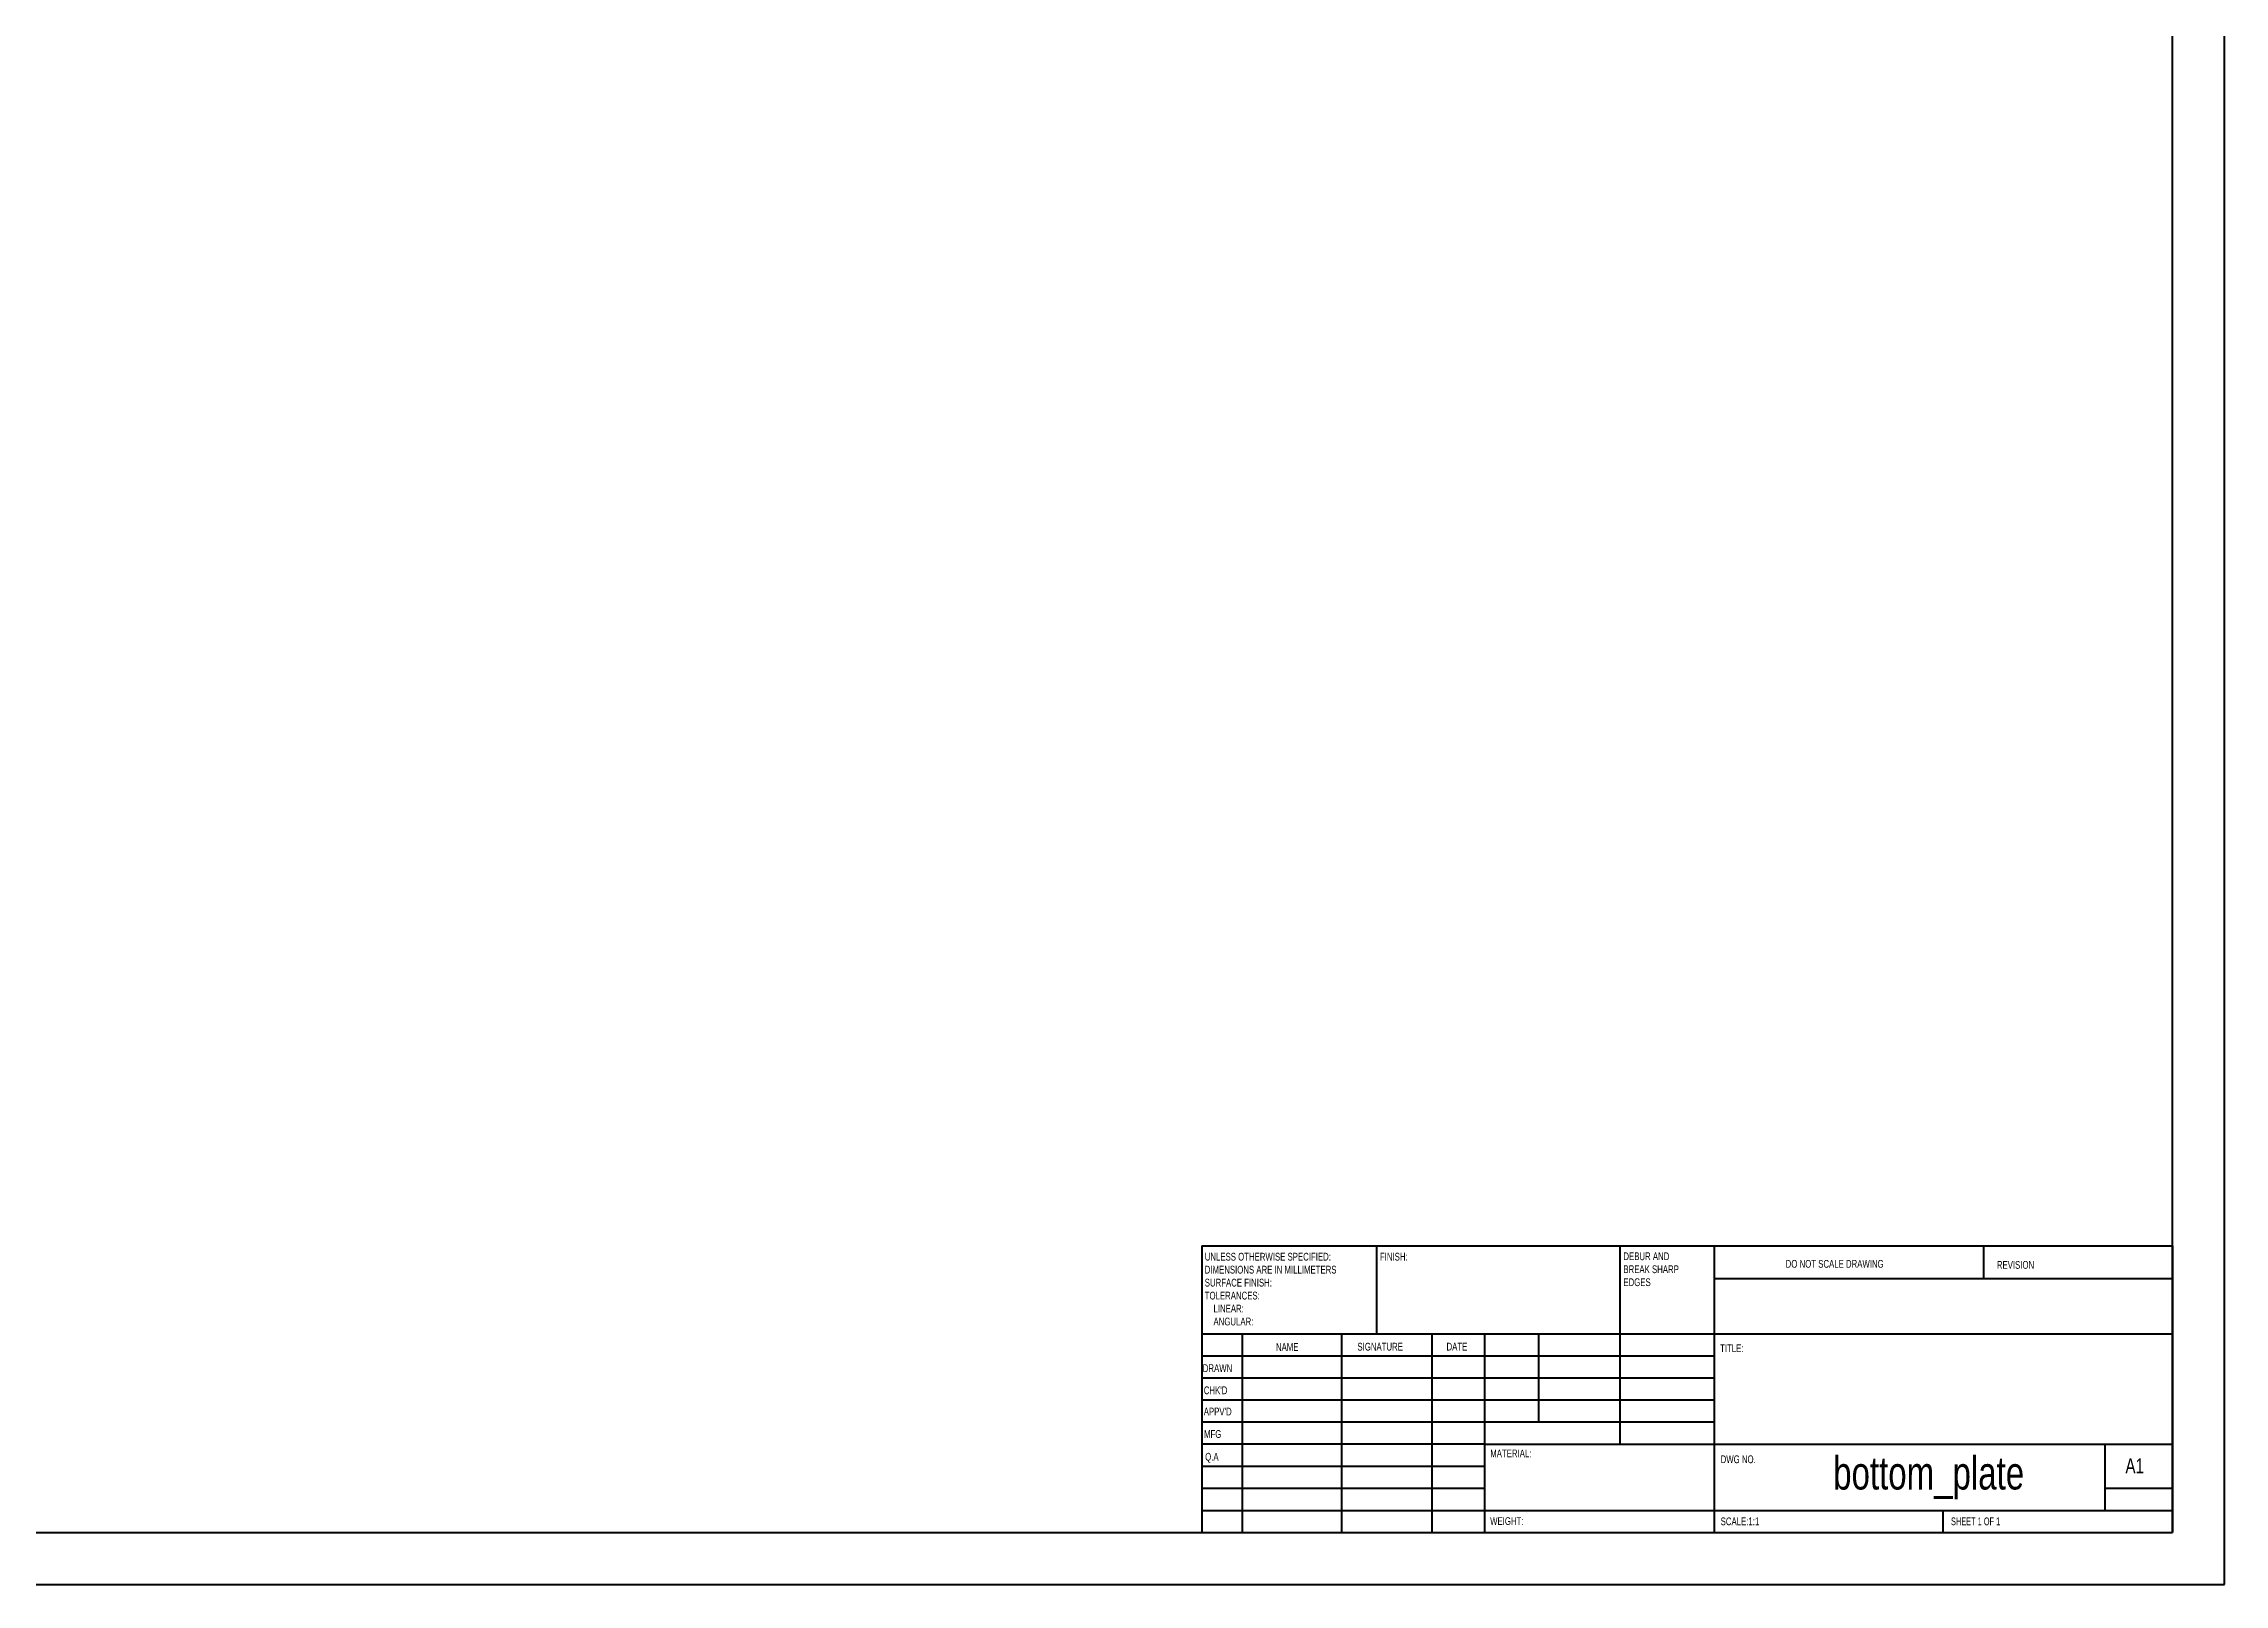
# Model space of a CAD drawing. Header units: millimetres. Extents: x 0 to 841, y 0 to 594.
# Drawn here: x 420.6 to 841.1, y 0.2 to 297.2 of the extents above; entities that cross this region are included whole.
import ezdxf

# ---------------------------------------------------------------- set-up
doc = ezdxf.new("R2010")
doc.units = ezdxf.units.MM
doc.styles.add('SLDTEXTSTYLE0', font='TXT', dxfattribs={"width": 0.75})
doc.styles.add('SLDTEXTSTYLE1', font='TXT', dxfattribs={"width": 0.6875})

# ---------------------------------------------------------------- blocks, each defined once
blk = doc.blocks.new('SW_NOTE_0')
at = {"color": 0, "linetype": 'Continuous', "lineweight": 0, "char_height": 1.5, "attachment_point": 1, "style": 'SLDTEXTSTYLE0'}
for s, insert in [('DEBUR AND', (0, 1.93)), ('BREAK SHARP', (0, -0.57)), ('EDGES', (0, -3.07))]:
    blk.add_mtext(s, dxfattribs=dict(at, insert=insert))
blk = doc.blocks.new('SW_NOTE_1')
at = {"color": 0, "linetype": 'Continuous', "lineweight": 0, "char_height": 1.5, "attachment_point": 1, "style": 'SLDTEXTSTYLE0'}
for s, insert in [('UNLESS OTHERWISE SPECIFIED:', (0, 1.93)), ('SURFACE FINISH:', (0, -3.07)), ('DIMENSIONS ARE IN MILLIMETERS', (0, -0.57)), ('TOLERANCES:', (0, -5.57)), ('LINEAR:', (1.69, -8.07)), ('ANGULAR:', (1.69, -10.57))]:
    blk.add_mtext(s, dxfattribs=dict(at, insert=insert))

msp = doc.modelspace()

# ---------------------------------------------------------------- linework, layer by layer
at = {"color": 7, "linetype": 'Continuous', "lineweight": 40}
for p, q in [((841.08, 0.21), (841.08, 594.21)), ((831.08, 10.21), (831.08, 584.21)), ((643.88, 65.46), (831.08, 65.46)), ((643.88, 65.46), (643.88, 10.21)), ((677.68, 48.46), (677.68, 65.46)), ((724.48, 65.46), (724.48, 27.21)), ((742.68, 65.46), (742.68, 10.21)), ((794.68, 59.09), (794.68, 65.46)), ((831.08, 65.46), (831.08, 10.21)), ((831.08, 59.09), (742.68, 59.09)), ((831.08, 48.46), (643.88, 48.46)), ((651.68, 48.46), (651.68, 10.21)), ((670.87, 48.46), (670.87, 10.21)), ((688.28, 48.46), (688.28, 10.21)), ((698.48, 10.21), (698.48, 48.46)), ((708.88, 31.46), (708.88, 48.46)), ((742.68, 44.21), (643.88, 44.21)), ((742.68, 39.96), (643.88, 39.96)), ((742.68, 35.71), (643.88, 35.71)), ((742.68, 31.46), (643.88, 31.46)), ((698.48, 27.21), (643.88, 27.21)), ((698.48, 27.21), (831.08, 27.21)), ((818.08, 14.46), (818.08, 27.21)), ((698.48, 22.96), (643.88, 22.96)), ((698.48, 18.71), (643.88, 18.71)), ((831.08, 18.71), (818.08, 18.71)), ((643.88, 14.46), (831.08, 14.46)), ((786.88, 10.21), (786.88, 14.46)), ((25.08, 10.21), (831.08, 10.21)), ((0.08, 0.21), (841.08, 0.21))]:
    msp.add_line(p, q, dxfattribs=at)

# ---------------------------------------------------------------- block references
at = {"color": 7, "linetype": 'Continuous', "lineweight": 0}
for name, p in [('SW_NOTE_1', (644.47, 62.2)), ('SW_NOTE_0', (725.19, 62.28))]:
    msp.add_blockref(name, p, dxfattribs=at)

# ---------------------------------------------------------------- texts
for s, insert, char_height, attachment_point, style in [('FINISH:', (678.25, 64.13), 1.5, 1, 'SLDTEXTSTYLE0'), ('DO NOT SCALE DRAWING', (756.49, 62.75), 1.5, 1, 'SLDTEXTSTYLE0'), ('REVISION', (797.21, 62.55), 1.5, 1, 'SLDTEXTSTYLE0'), ('NAME', (658.2, 46.72), 1.5, 1, 'SLDTEXTSTYLE0'), ('SIGNATURE', (673.91, 46.78), 1.5, 1, 'SLDTEXTSTYLE0'), ('DATE', (691.09, 46.79), 1.5, 1, 'SLDTEXTSTYLE0'), ('TITLE:', (743.84, 46.49), 1.5, 1, 'SLDTEXTSTYLE0'), ('DRAWN', (644.09, 42.64), 1.5, 1, 'SLDTEXTSTYLE0'), ("CHK'D", (644.29, 38.37), 1.5, 1, 'SLDTEXTSTYLE0'), ("APPV'D", (644.28, 34.28), 1.5, 1, 'SLDTEXTSTYLE0'), ('MFG', (644.33, 29.95), 1.5, 1, 'SLDTEXTSTYLE0'), ('Q.A', (644.55, 25.56), 1.5, 1, 'SLDTEXTSTYLE0'), ('MATERIAL:', (699.52, 26.2), 1.5, 1, 'SLDTEXTSTYLE0'), ('DWG NO.', (743.95, 25.08), 1.5, 1, 'SLDTEXTSTYLE0'), ('bottom_plate', (784.06, 24.85), 6.35, 2, 'SLDTEXTSTYLE0'), ('A1', (822, 24.52), 2.91, 1, 'SLDTEXTSTYLE0'), ('WEIGHT:', (699.5, 13.16), 1.499, 1, 'SLDTEXTSTYLE0'), ('SCALE:1:1', (743.95, 13.11), 1.5, 1, 'SLDTEXTSTYLE0'), ('SHEET 1 OF 1', (788.36, 13.11), 1.5, 1, 'SLDTEXTSTYLE1')]:
    msp.add_mtext(s, dxfattribs=dict(at, insert=insert, char_height=char_height, attachment_point=attachment_point, style=style))

doc.saveas('drawing.dxf')
